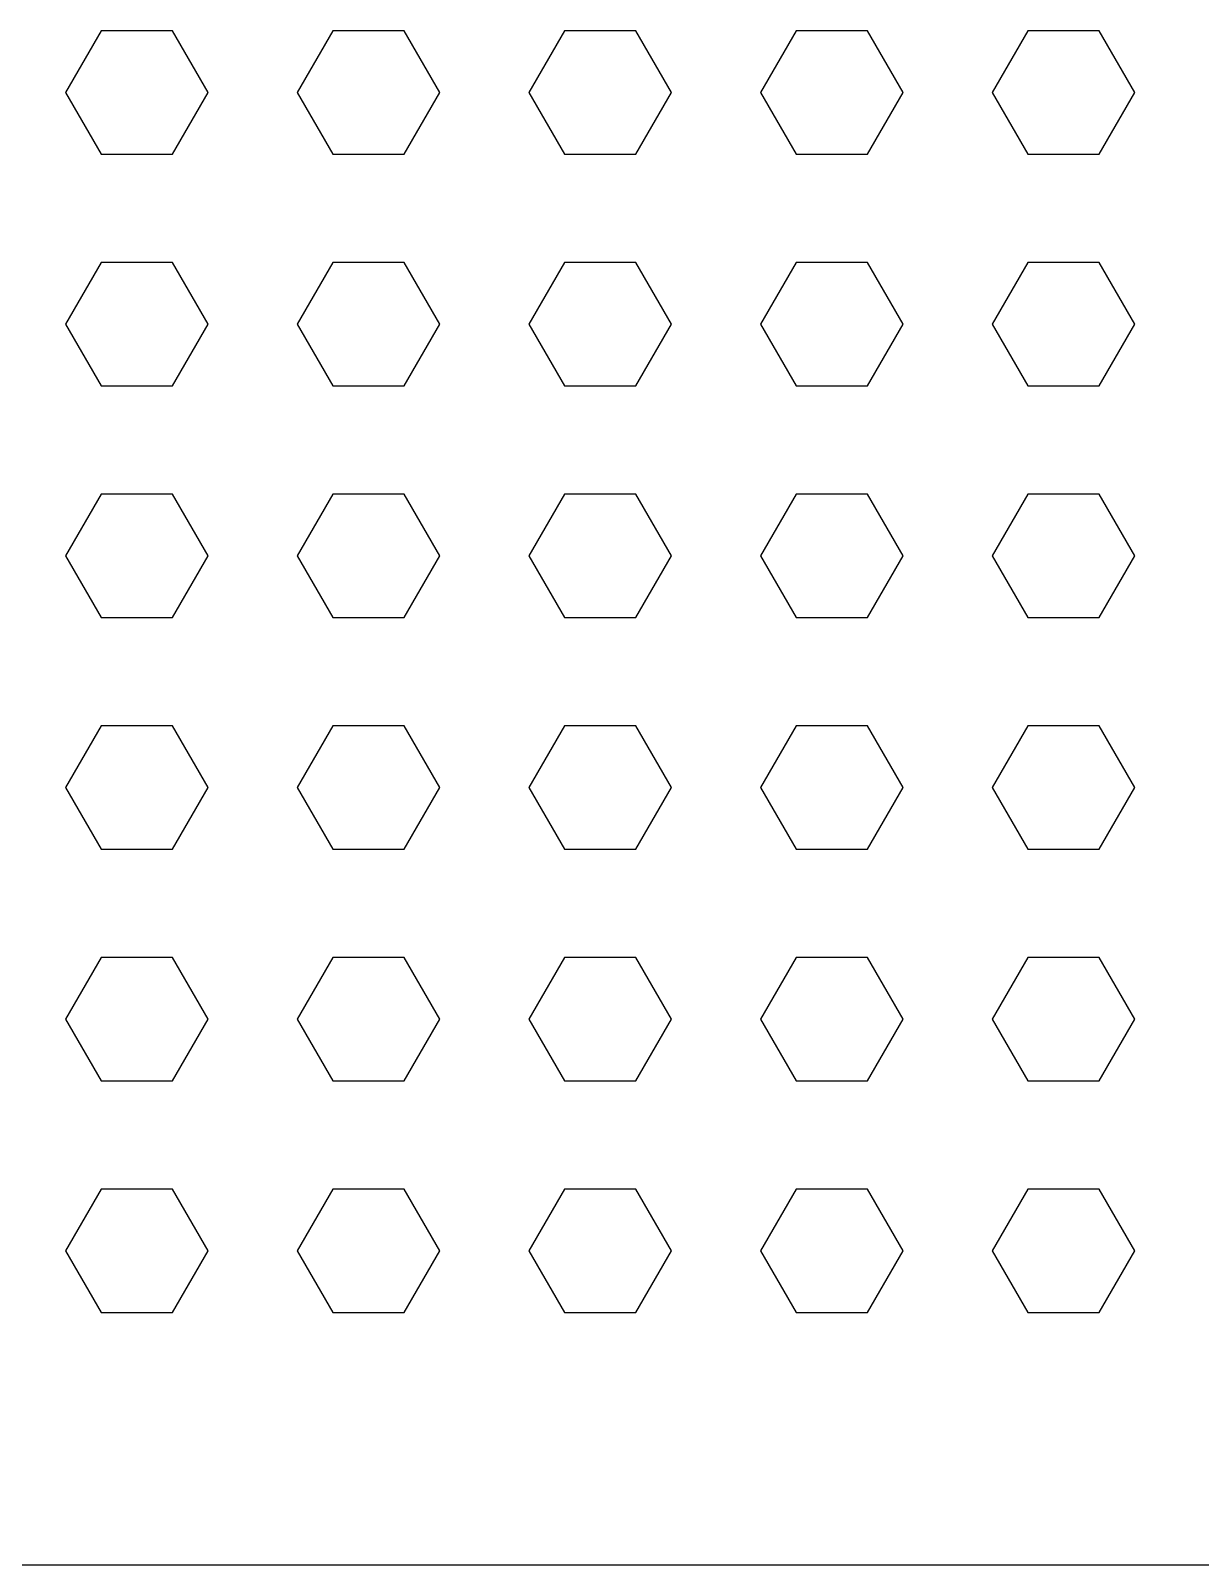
# Model space of a CAD drawing. Header units: millimetres. Extents: x -200 to 200, y -100 to 100.
# Drawn here: x 47.8 to 123.5, y -100 to -0.6 of the extents above; entities that cross this region are included whole.
import ezdxf

# ---------------------------------------------------------------- set-up
doc = ezdxf.new("R2010")
doc.units = ezdxf.units.MM
doc.layers.add('Body', color=7, linetype='CONTINUOUS')

msp = doc.modelspace()

# ---------------------------------------------------------------- linework, layer by layer
at = {"layer": 'Body'}
for p, q in [((52.3512, -0.635), (50.0414, -4.635)), ((52.3512, -0.635, 3), (50.0414, -4.635, 3)), ((52.3512, -0.635, 3), (50.0414, -4.635, 3)), ((52.3512, -0.635), (50.0414, -4.635)), ((56.9702, -0.635), (52.3512, -0.635)), ((56.9702, -0.635, 3), (52.3512, -0.635, 3)), ((56.9702, -0.635, 3), (52.3512, -0.635, 3)), ((52.3512, -0.635, 3), (52.3512, -0.635)), ((56.9702, -0.635), (52.3512, -0.635)), ((52.3512, -0.635, 3), (52.3512, -0.635)), ((59.28, -4.635), (56.9702, -0.635)), ((59.28, -4.635, 3), (56.9702, -0.635, 3)), ((56.9702, -0.635, 3), (56.9702, -0.635)), ((59.28, -4.635, 3), (56.9702, -0.635, 3)), ((56.9702, -0.635, 3), (56.9702, -0.635)), ((59.28, -4.635), (56.9702, -0.635)), ((67.3512, -0.635), (65.0414, -4.635)), ((67.3512, -0.635, 3), (65.0414, -4.635, 3)), ((67.3512, -0.635, 3), (65.0414, -4.635, 3)), ((67.3512, -0.635), (65.0414, -4.635)), ((71.9702, -0.635), (67.3512, -0.635)), ((71.9702, -0.635, 3), (67.3512, -0.635, 3)), ((71.9702, -0.635, 3), (67.3512, -0.635, 3)), ((67.3512, -0.635, 3), (67.3512, -0.635)), ((71.9702, -0.635), (67.3512, -0.635)), ((67.3512, -0.635, 3), (67.3512, -0.635)), ((74.28, -4.635), (71.9702, -0.635)), ((74.28, -4.635, 3), (71.9702, -0.635, 3)), ((71.9702, -0.635, 3), (71.9702, -0.635)), ((74.28, -4.635, 3), (71.9702, -0.635, 3)), ((71.9702, -0.635, 3), (71.9702, -0.635)), ((74.28, -4.635), (71.9702, -0.635)), ((82.3512, -0.635), (80.0414, -4.635)), ((82.3512, -0.635, 3), (80.0414, -4.635, 3)), ((82.3512, -0.635, 3), (80.0414, -4.635, 3)), ((82.3512, -0.635), (80.0414, -4.635)), ((86.9702, -0.635), (82.3512, -0.635)), ((86.9702, -0.635, 3), (82.3512, -0.635, 3)), ((86.9702, -0.635, 3), (82.3512, -0.635, 3)), ((82.3512, -0.635, 3), (82.3512, -0.635)), ((86.9702, -0.635), (82.3512, -0.635)), ((82.3512, -0.635, 3), (82.3512, -0.635)), ((89.28, -4.635), (86.9702, -0.635)), ((89.28, -4.635, 3), (86.9702, -0.635, 3)), ((86.9702, -0.635, 3), (86.9702, -0.635)), ((89.28, -4.635, 3), (86.9702, -0.635, 3)), ((86.9702, -0.635, 3), (86.9702, -0.635)), ((89.28, -4.635), (86.9702, -0.635)), ((97.3512, -0.635), (95.0414, -4.635)), ((97.3512, -0.635, 3), (95.0414, -4.635, 3)), ((97.3512, -0.635, 3), (95.0414, -4.635, 3)), ((97.3512, -0.635), (95.0414, -4.635)), ((101.97, -0.635), (97.3512, -0.635)), ((101.97, -0.635, 3), (97.3512, -0.635, 3)), ((101.97, -0.635, 3), (97.3512, -0.635, 3)), ((97.3512, -0.635, 3), (97.3512, -0.635)), ((101.97, -0.635), (97.3512, -0.635)), ((97.3512, -0.635, 3), (97.3512, -0.635)), ((104.28, -4.635), (101.97, -0.635)), ((104.28, -4.635, 3), (101.97, -0.635, 3)), ((101.97, -0.635, 3), (101.97, -0.635)), ((104.28, -4.635, 3), (101.97, -0.635, 3)), ((101.97, -0.635, 3), (101.97, -0.635)), ((104.28, -4.635), (101.97, -0.635)), ((112.351, -0.635), (110.041, -4.635)), ((112.351, -0.635, 3), (110.041, -4.635, 3)), ((112.351, -0.635, 3), (110.041, -4.635, 3)), ((112.351, -0.635), (110.041, -4.635)), ((116.97, -0.635), (112.351, -0.635)), ((116.97, -0.635, 3), (112.351, -0.635, 3)), ((116.97, -0.635, 3), (112.351, -0.635, 3)), ((112.351, -0.635, 3), (112.351, -0.635)), ((116.97, -0.635), (112.351, -0.635)), ((112.351, -0.635, 3), (112.351, -0.635)), ((119.28, -4.635), (116.97, -0.635)), ((119.28, -4.635, 3), (116.97, -0.635, 3)), ((116.97, -0.635, 3), (116.97, -0.635)), ((119.28, -4.635, 3), (116.97, -0.635, 3)), ((116.97, -0.635, 3), (116.97, -0.635)), ((119.28, -4.635), (116.97, -0.635)), ((50.0414, -4.635), (52.3512, -8.635)), ((50.0414, -4.635, 3), (52.3512, -8.635, 3)), ((50.0414, -4.635, 3), (50.0414, -4.635)), ((50.0414, -4.635, 3), (52.3512, -8.635, 3)), ((50.0414, -4.635), (52.3512, -8.635)), ((50.0414, -4.635, 3), (50.0414, -4.635)), ((56.9702, -8.635), (59.28, -4.635)), ((56.9702, -8.635, 3), (59.28, -4.635, 3)), ((56.9702, -8.635, 3), (59.28, -4.635, 3)), ((56.9702, -8.635), (59.28, -4.635)), ((59.28, -4.635, 3), (59.28, -4.635)), ((59.28, -4.635, 3), (59.28, -4.635)), ((65.0414, -4.635), (67.3512, -8.635)), ((65.0414, -4.635, 3), (67.3512, -8.635, 3)), ((65.0414, -4.635, 3), (65.0414, -4.635)), ((65.0414, -4.635, 3), (67.3512, -8.635, 3)), ((65.0414, -4.635), (67.3512, -8.635)), ((65.0414, -4.635, 3), (65.0414, -4.635)), ((71.9702, -8.635), (74.28, -4.635)), ((71.9702, -8.635, 3), (74.28, -4.635, 3)), ((71.9702, -8.635, 3), (74.28, -4.635, 3)), ((71.9702, -8.635), (74.28, -4.635)), ((74.28, -4.635, 3), (74.28, -4.635)), ((74.28, -4.635, 3), (74.28, -4.635)), ((80.0414, -4.635), (82.3512, -8.635)), ((80.0414, -4.635, 3), (82.3512, -8.635, 3)), ((80.0414, -4.635, 3), (80.0414, -4.635)), ((80.0414, -4.635, 3), (82.3512, -8.635, 3)), ((80.0414, -4.635), (82.3512, -8.635)), ((80.0414, -4.635, 3), (80.0414, -4.635)), ((86.9702, -8.635), (89.28, -4.635)), ((86.9702, -8.635, 3), (89.28, -4.635, 3)), ((86.9702, -8.635, 3), (89.28, -4.635, 3)), ((86.9702, -8.635), (89.28, -4.635)), ((89.28, -4.635, 3), (89.28, -4.635)), ((89.28, -4.635, 3), (89.28, -4.635)), ((95.0414, -4.635), (97.3512, -8.635)), ((95.0414, -4.635, 3), (97.3512, -8.635, 3)), ((95.0414, -4.635, 3), (95.0414, -4.635)), ((95.0414, -4.635, 3), (97.3512, -8.635, 3)), ((95.0414, -4.635), (97.3512, -8.635)), ((95.0414, -4.635, 3), (95.0414, -4.635)), ((101.97, -8.635), (104.28, -4.635)), ((101.97, -8.635, 3), (104.28, -4.635, 3)), ((101.97, -8.635, 3), (104.28, -4.635, 3)), ((101.97, -8.635), (104.28, -4.635)), ((104.28, -4.635, 3), (104.28, -4.635)), ((104.28, -4.635, 3), (104.28, -4.635)), ((110.041, -4.635), (112.351, -8.635)), ((110.041, -4.635, 3), (112.351, -8.635, 3)), ((110.041, -4.635, 3), (110.041, -4.635)), ((110.041, -4.635, 3), (112.351, -8.635, 3)), ((110.041, -4.635), (112.351, -8.635)), ((110.041, -4.635, 3), (110.041, -4.635)), ((116.97, -8.635), (119.28, -4.635)), ((116.97, -8.635, 3), (119.28, -4.635, 3)), ((116.97, -8.635, 3), (119.28, -4.635, 3)), ((116.97, -8.635), (119.28, -4.635)), ((119.28, -4.635, 3), (119.28, -4.635)), ((119.28, -4.635, 3), (119.28, -4.635)), ((52.3512, -8.635), (56.9702, -8.635)), ((52.3512, -8.635, 3), (56.9702, -8.635, 3)), ((52.3512, -8.635, 3), (52.3512, -8.635)), ((52.3512, -8.635, 3), (56.9702, -8.635, 3)), ((52.3512, -8.635), (56.9702, -8.635)), ((52.3512, -8.635, 3), (52.3512, -8.635)), ((56.9702, -8.635, 3), (56.9702, -8.635)), ((56.9702, -8.635, 3), (56.9702, -8.635)), ((67.3512, -8.635), (71.9702, -8.635)), ((67.3512, -8.635, 3), (71.9702, -8.635, 3)), ((67.3512, -8.635, 3), (67.3512, -8.635)), ((67.3512, -8.635, 3), (71.9702, -8.635, 3)), ((67.3512, -8.635), (71.9702, -8.635)), ((67.3512, -8.635, 3), (67.3512, -8.635)), ((71.9702, -8.635, 3), (71.9702, -8.635)), ((71.9702, -8.635, 3), (71.9702, -8.635)), ((82.3512, -8.635), (86.9702, -8.635)), ((82.3512, -8.635, 3), (86.9702, -8.635, 3)), ((82.3512, -8.635, 3), (82.3512, -8.635)), ((82.3512, -8.635, 3), (86.9702, -8.635, 3)), ((82.3512, -8.635), (86.9702, -8.635)), ((82.3512, -8.635, 3), (82.3512, -8.635)), ((86.9702, -8.635, 3), (86.9702, -8.635)), ((86.9702, -8.635, 3), (86.9702, -8.635)), ((97.3512, -8.635), (101.97, -8.635)), ((97.3512, -8.635, 3), (101.97, -8.635, 3)), ((97.3512, -8.635, 3), (97.3512, -8.635)), ((97.3512, -8.635, 3), (101.97, -8.635, 3)), ((97.3512, -8.635), (101.97, -8.635)), ((97.3512, -8.635, 3), (97.3512, -8.635)), ((101.97, -8.635, 3), (101.97, -8.635)), ((101.97, -8.635, 3), (101.97, -8.635)), ((112.351, -8.635), (116.97, -8.635)), ((112.351, -8.635, 3), (116.97, -8.635, 3)), ((112.351, -8.635, 3), (112.351, -8.635)), ((112.351, -8.635, 3), (116.97, -8.635, 3)), ((112.351, -8.635), (116.97, -8.635)), ((112.351, -8.635, 3), (112.351, -8.635)), ((116.97, -8.635, 3), (116.97, -8.635)), ((116.97, -8.635, 3), (116.97, -8.635)), ((52.3512, -15.635), (50.0414, -19.635)), ((52.3512, -15.635, 3), (50.0414, -19.635, 3)), ((52.3512, -15.635, 3), (50.0414, -19.635, 3)), ((52.3512, -15.635), (50.0414, -19.635)), ((56.9702, -15.635), (52.3512, -15.635)), ((56.9702, -15.635, 3), (52.3512, -15.635, 3)), ((56.9702, -15.635, 3), (52.3512, -15.635, 3)), ((52.3512, -15.635, 3), (52.3512, -15.635)), ((56.9702, -15.635), (52.3512, -15.635)), ((52.3512, -15.635, 3), (52.3512, -15.635)), ((59.28, -19.635), (56.9702, -15.635)), ((59.28, -19.635, 3), (56.9702, -15.635, 3)), ((56.9702, -15.635, 3), (56.9702, -15.635)), ((59.28, -19.635, 3), (56.9702, -15.635, 3)), ((56.9702, -15.635, 3), (56.9702, -15.635)), ((59.28, -19.635), (56.9702, -15.635)), ((67.3512, -15.635), (65.0414, -19.635)), ((67.3512, -15.635, 3), (65.0414, -19.635, 3)), ((67.3512, -15.635, 3), (65.0414, -19.635, 3)), ((67.3512, -15.635), (65.0414, -19.635)), ((71.9702, -15.635), (67.3512, -15.635)), ((71.9702, -15.635, 3), (67.3512, -15.635, 3)), ((71.9702, -15.635, 3), (67.3512, -15.635, 3)), ((67.3512, -15.635, 3), (67.3512, -15.635)), ((71.9702, -15.635), (67.3512, -15.635)), ((67.3512, -15.635, 3), (67.3512, -15.635)), ((74.28, -19.635), (71.9702, -15.635)), ((74.28, -19.635, 3), (71.9702, -15.635, 3)), ((71.9702, -15.635, 3), (71.9702, -15.635)), ((74.28, -19.635, 3), (71.9702, -15.635, 3)), ((71.9702, -15.635, 3), (71.9702, -15.635)), ((74.28, -19.635), (71.9702, -15.635)), ((82.3512, -15.635), (80.0414, -19.635)), ((82.3512, -15.635, 3), (80.0414, -19.635, 3)), ((82.3512, -15.635, 3), (80.0414, -19.635, 3)), ((82.3512, -15.635), (80.0414, -19.635)), ((86.9702, -15.635), (82.3512, -15.635)), ((86.9702, -15.635, 3), (82.3512, -15.635, 3)), ((86.9702, -15.635, 3), (82.3512, -15.635, 3)), ((82.3512, -15.635, 3), (82.3512, -15.635)), ((86.9702, -15.635), (82.3512, -15.635)), ((82.3512, -15.635, 3), (82.3512, -15.635)), ((89.28, -19.635), (86.9702, -15.635)), ((89.28, -19.635, 3), (86.9702, -15.635, 3)), ((86.9702, -15.635, 3), (86.9702, -15.635)), ((89.28, -19.635, 3), (86.9702, -15.635, 3)), ((86.9702, -15.635, 3), (86.9702, -15.635)), ((89.28, -19.635), (86.9702, -15.635)), ((97.3512, -15.635), (95.0414, -19.635)), ((97.3512, -15.635, 3), (95.0414, -19.635, 3)), ((97.3512, -15.635, 3), (95.0414, -19.635, 3)), ((97.3512, -15.635), (95.0414, -19.635)), ((101.97, -15.635), (97.3512, -15.635)), ((101.97, -15.635, 3), (97.3512, -15.635, 3)), ((101.97, -15.635, 3), (97.3512, -15.635, 3)), ((97.3512, -15.635, 3), (97.3512, -15.635)), ((101.97, -15.635), (97.3512, -15.635)), ((97.3512, -15.635, 3), (97.3512, -15.635)), ((104.28, -19.635), (101.97, -15.635)), ((104.28, -19.635, 3), (101.97, -15.635, 3)), ((101.97, -15.635, 3), (101.97, -15.635)), ((104.28, -19.635, 3), (101.97, -15.635, 3)), ((101.97, -15.635, 3), (101.97, -15.635)), ((104.28, -19.635), (101.97, -15.635)), ((112.351, -15.635), (110.041, -19.635)), ((112.351, -15.635, 3), (110.041, -19.635, 3)), ((112.351, -15.635, 3), (110.041, -19.635, 3)), ((112.351, -15.635), (110.041, -19.635)), ((116.97, -15.635), (112.351, -15.635)), ((116.97, -15.635, 3), (112.351, -15.635, 3)), ((116.97, -15.635, 3), (112.351, -15.635, 3)), ((112.351, -15.635, 3), (112.351, -15.635)), ((116.97, -15.635), (112.351, -15.635)), ((112.351, -15.635, 3), (112.351, -15.635)), ((119.28, -19.635), (116.97, -15.635)), ((119.28, -19.635, 3), (116.97, -15.635, 3)), ((116.97, -15.635, 3), (116.97, -15.635)), ((119.28, -19.635, 3), (116.97, -15.635, 3)), ((116.97, -15.635, 3), (116.97, -15.635)), ((119.28, -19.635), (116.97, -15.635)), ((50.0414, -19.635), (52.3512, -23.635)), ((50.0414, -19.635, 3), (52.3512, -23.635, 3)), ((50.0414, -19.635, 3), (50.0414, -19.635)), ((50.0414, -19.635, 3), (52.3512, -23.635, 3)), ((50.0414, -19.635), (52.3512, -23.635)), ((50.0414, -19.635, 3), (50.0414, -19.635)), ((56.9702, -23.635), (59.28, -19.635)), ((56.9702, -23.635, 3), (59.28, -19.635, 3)), ((56.9702, -23.635, 3), (59.28, -19.635, 3)), ((56.9702, -23.635), (59.28, -19.635)), ((59.28, -19.635, 3), (59.28, -19.635)), ((59.28, -19.635, 3), (59.28, -19.635)), ((65.0414, -19.635), (67.3512, -23.635)), ((65.0414, -19.635, 3), (67.3512, -23.635, 3)), ((65.0414, -19.635, 3), (65.0414, -19.635)), ((65.0414, -19.635, 3), (67.3512, -23.635, 3)), ((65.0414, -19.635), (67.3512, -23.635)), ((65.0414, -19.635, 3), (65.0414, -19.635)), ((71.9702, -23.635), (74.28, -19.635)), ((71.9702, -23.635, 3), (74.28, -19.635, 3)), ((71.9702, -23.635, 3), (74.28, -19.635, 3)), ((71.9702, -23.635), (74.28, -19.635)), ((74.28, -19.635, 3), (74.28, -19.635)), ((74.28, -19.635, 3), (74.28, -19.635)), ((80.0414, -19.635), (82.3512, -23.635)), ((80.0414, -19.635, 3), (82.3512, -23.635, 3)), ((80.0414, -19.635, 3), (80.0414, -19.635)), ((80.0414, -19.635, 3), (82.3512, -23.635, 3)), ((80.0414, -19.635), (82.3512, -23.635)), ((80.0414, -19.635, 3), (80.0414, -19.635)), ((86.9702, -23.635), (89.28, -19.635)), ((86.9702, -23.635, 3), (89.28, -19.635, 3)), ((86.9702, -23.635, 3), (89.28, -19.635, 3)), ((86.9702, -23.635), (89.28, -19.635)), ((89.28, -19.635, 3), (89.28, -19.635)), ((89.28, -19.635, 3), (89.28, -19.635)), ((95.0414, -19.635), (97.3512, -23.635)), ((95.0414, -19.635, 3), (97.3512, -23.635, 3)), ((95.0414, -19.635, 3), (95.0414, -19.635)), ((95.0414, -19.635, 3), (97.3512, -23.635, 3)), ((95.0414, -19.635), (97.3512, -23.635)), ((95.0414, -19.635, 3), (95.0414, -19.635)), ((101.97, -23.635), (104.28, -19.635)), ((101.97, -23.635, 3), (104.28, -19.635, 3)), ((101.97, -23.635, 3), (104.28, -19.635, 3)), ((101.97, -23.635), (104.28, -19.635)), ((104.28, -19.635, 3), (104.28, -19.635)), ((104.28, -19.635, 3), (104.28, -19.635)), ((110.041, -19.635), (112.351, -23.635)), ((110.041, -19.635, 3), (112.351, -23.635, 3)), ((110.041, -19.635, 3), (110.041, -19.635)), ((110.041, -19.635, 3), (112.351, -23.635, 3)), ((110.041, -19.635), (112.351, -23.635)), ((110.041, -19.635, 3), (110.041, -19.635)), ((116.97, -23.635), (119.28, -19.635)), ((116.97, -23.635, 3), (119.28, -19.635, 3)), ((116.97, -23.635, 3), (119.28, -19.635, 3)), ((116.97, -23.635), (119.28, -19.635)), ((119.28, -19.635, 3), (119.28, -19.635)), ((119.28, -19.635, 3), (119.28, -19.635)), ((52.3512, -23.635), (56.9702, -23.635)), ((52.3512, -23.635, 3), (56.9702, -23.635, 3)), ((52.3512, -23.635, 3), (52.3512, -23.635)), ((52.3512, -23.635, 3), (56.9702, -23.635, 3)), ((52.3512, -23.635), (56.9702, -23.635)), ((52.3512, -23.635, 3), (52.3512, -23.635)), ((56.9702, -23.635, 3), (56.9702, -23.635)), ((56.9702, -23.635, 3), (56.9702, -23.635)), ((67.3512, -23.635), (71.9702, -23.635)), ((67.3512, -23.635, 3), (71.9702, -23.635, 3)), ((67.3512, -23.635, 3), (67.3512, -23.635)), ((67.3512, -23.635, 3), (71.9702, -23.635, 3)), ((67.3512, -23.635), (71.9702, -23.635)), ((67.3512, -23.635, 3), (67.3512, -23.635)), ((71.9702, -23.635, 3), (71.9702, -23.635)), ((71.9702, -23.635, 3), (71.9702, -23.635)), ((82.3512, -23.635), (86.9702, -23.635)), ((82.3512, -23.635, 3), (86.9702, -23.635, 3)), ((82.3512, -23.635, 3), (82.3512, -23.635)), ((82.3512, -23.635, 3), (86.9702, -23.635, 3)), ((82.3512, -23.635), (86.9702, -23.635)), ((82.3512, -23.635, 3), (82.3512, -23.635)), ((86.9702, -23.635, 3), (86.9702, -23.635)), ((86.9702, -23.635, 3), (86.9702, -23.635)), ((97.3512, -23.635), (101.97, -23.635)), ((97.3512, -23.635, 3), (101.97, -23.635, 3)), ((97.3512, -23.635, 3), (97.3512, -23.635)), ((97.3512, -23.635, 3), (101.97, -23.635, 3)), ((97.3512, -23.635), (101.97, -23.635)), ((97.3512, -23.635, 3), (97.3512, -23.635)), ((101.97, -23.635, 3), (101.97, -23.635)), ((101.97, -23.635, 3), (101.97, -23.635)), ((112.351, -23.635), (116.97, -23.635)), ((112.351, -23.635, 3), (116.97, -23.635, 3)), ((112.351, -23.635, 3), (112.351, -23.635)), ((112.351, -23.635, 3), (116.97, -23.635, 3)), ((112.351, -23.635), (116.97, -23.635)), ((112.351, -23.635, 3), (112.351, -23.635)), ((116.97, -23.635, 3), (116.97, -23.635)), ((116.97, -23.635, 3), (116.97, -23.635)), ((52.3512, -30.635), (50.0414, -34.635)), ((52.3512, -30.635, 3), (50.0414, -34.635, 3)), ((52.3512, -30.635, 3), (50.0414, -34.635, 3)), ((52.3512, -30.635), (50.0414, -34.635)), ((56.9702, -30.635), (52.3512, -30.635)), ((56.9702, -30.635, 3), (52.3512, -30.635, 3)), ((56.9702, -30.635, 3), (52.3512, -30.635, 3)), ((52.3512, -30.635, 3), (52.3512, -30.635)), ((56.9702, -30.635), (52.3512, -30.635)), ((52.3512, -30.635, 3), (52.3512, -30.635)), ((59.28, -34.635), (56.9702, -30.635)), ((59.28, -34.635, 3), (56.9702, -30.635, 3)), ((56.9702, -30.635, 3), (56.9702, -30.635)), ((59.28, -34.635, 3), (56.9702, -30.635, 3)), ((56.9702, -30.635, 3), (56.9702, -30.635)), ((59.28, -34.635), (56.9702, -30.635)), ((67.3512, -30.635), (65.0414, -34.635)), ((67.3512, -30.635, 3), (65.0414, -34.635, 3)), ((67.3512, -30.635, 3), (65.0414, -34.635, 3)), ((67.3512, -30.635), (65.0414, -34.635)), ((71.9702, -30.635), (67.3512, -30.635)), ((71.9702, -30.635, 3), (67.3512, -30.635, 3)), ((71.9702, -30.635, 3), (67.3512, -30.635, 3)), ((67.3512, -30.635, 3), (67.3512, -30.635)), ((71.9702, -30.635), (67.3512, -30.635)), ((67.3512, -30.635, 3), (67.3512, -30.635)), ((74.28, -34.635), (71.9702, -30.635)), ((74.28, -34.635, 3), (71.9702, -30.635, 3)), ((71.9702, -30.635, 3), (71.9702, -30.635)), ((74.28, -34.635, 3), (71.9702, -30.635, 3)), ((71.9702, -30.635, 3), (71.9702, -30.635)), ((74.28, -34.635), (71.9702, -30.635)), ((82.3512, -30.635), (80.0414, -34.635)), ((82.3512, -30.635, 3), (80.0414, -34.635, 3)), ((82.3512, -30.635, 3), (80.0414, -34.635, 3)), ((82.3512, -30.635), (80.0414, -34.635)), ((86.9702, -30.635), (82.3512, -30.635)), ((86.9702, -30.635, 3), (82.3512, -30.635, 3)), ((86.9702, -30.635, 3), (82.3512, -30.635, 3)), ((82.3512, -30.635, 3), (82.3512, -30.635)), ((86.9702, -30.635), (82.3512, -30.635)), ((82.3512, -30.635, 3), (82.3512, -30.635)), ((89.28, -34.635), (86.9702, -30.635)), ((89.28, -34.635, 3), (86.9702, -30.635, 3)), ((86.9702, -30.635, 3), (86.9702, -30.635)), ((89.28, -34.635, 3), (86.9702, -30.635, 3)), ((86.9702, -30.635, 3), (86.9702, -30.635)), ((89.28, -34.635), (86.9702, -30.635)), ((97.3512, -30.635), (95.0414, -34.635)), ((97.3512, -30.635, 3), (95.0414, -34.635, 3)), ((97.3512, -30.635, 3), (95.0414, -34.635, 3)), ((97.3512, -30.635), (95.0414, -34.635)), ((101.97, -30.635), (97.3512, -30.635)), ((101.97, -30.635, 3), (97.3512, -30.635, 3)), ((101.97, -30.635, 3), (97.3512, -30.635, 3)), ((97.3512, -30.635, 3), (97.3512, -30.635)), ((101.97, -30.635), (97.3512, -30.635)), ((97.3512, -30.635, 3), (97.3512, -30.635)), ((104.28, -34.635), (101.97, -30.635)), ((104.28, -34.635, 3), (101.97, -30.635, 3)), ((101.97, -30.635, 3), (101.97, -30.635)), ((104.28, -34.635, 3), (101.97, -30.635, 3)), ((101.97, -30.635, 3), (101.97, -30.635)), ((104.28, -34.635), (101.97, -30.635)), ((112.351, -30.635), (110.041, -34.635)), ((112.351, -30.635, 3), (110.041, -34.635, 3)), ((112.351, -30.635, 3), (110.041, -34.635, 3)), ((112.351, -30.635), (110.041, -34.635)), ((116.97, -30.635), (112.351, -30.635)), ((116.97, -30.635, 3), (112.351, -30.635, 3)), ((116.97, -30.635, 3), (112.351, -30.635, 3)), ((112.351, -30.635, 3), (112.351, -30.635)), ((116.97, -30.635), (112.351, -30.635)), ((112.351, -30.635, 3), (112.351, -30.635)), ((119.28, -34.635), (116.97, -30.635)), ((119.28, -34.635, 3), (116.97, -30.635, 3)), ((116.97, -30.635, 3), (116.97, -30.635)), ((119.28, -34.635, 3), (116.97, -30.635, 3)), ((116.97, -30.635, 3), (116.97, -30.635)), ((119.28, -34.635), (116.97, -30.635)), ((50.0414, -34.635), (52.3512, -38.635)), ((50.0414, -34.635, 3), (52.3512, -38.635, 3)), ((50.0414, -34.635, 3), (50.0414, -34.635)), ((50.0414, -34.635, 3), (52.3512, -38.635, 3)), ((50.0414, -34.635), (52.3512, -38.635)), ((50.0414, -34.635, 3), (50.0414, -34.635)), ((56.9702, -38.635), (59.28, -34.635)), ((56.9702, -38.635, 3), (59.28, -34.635, 3)), ((56.9702, -38.635, 3), (59.28, -34.635, 3)), ((56.9702, -38.635), (59.28, -34.635)), ((59.28, -34.635, 3), (59.28, -34.635)), ((59.28, -34.635, 3), (59.28, -34.635)), ((65.0414, -34.635), (67.3512, -38.635)), ((65.0414, -34.635, 3), (67.3512, -38.635, 3)), ((65.0414, -34.635, 3), (65.0414, -34.635)), ((65.0414, -34.635, 3), (67.3512, -38.635, 3)), ((65.0414, -34.635), (67.3512, -38.635)), ((65.0414, -34.635, 3), (65.0414, -34.635)), ((71.9702, -38.635), (74.28, -34.635)), ((71.9702, -38.635, 3), (74.28, -34.635, 3)), ((71.9702, -38.635, 3), (74.28, -34.635, 3)), ((71.9702, -38.635), (74.28, -34.635)), ((74.28, -34.635, 3), (74.28, -34.635)), ((74.28, -34.635, 3), (74.28, -34.635)), ((80.0414, -34.635), (82.3512, -38.635)), ((80.0414, -34.635, 3), (82.3512, -38.635, 3)), ((80.0414, -34.635, 3), (80.0414, -34.635)), ((80.0414, -34.635, 3), (82.3512, -38.635, 3)), ((80.0414, -34.635), (82.3512, -38.635)), ((80.0414, -34.635, 3), (80.0414, -34.635)), ((86.9702, -38.635), (89.28, -34.635)), ((86.9702, -38.635, 3), (89.28, -34.635, 3)), ((86.9702, -38.635, 3), (89.28, -34.635, 3)), ((86.9702, -38.635), (89.28, -34.635)), ((89.28, -34.635, 3), (89.28, -34.635)), ((89.28, -34.635, 3), (89.28, -34.635)), ((95.0414, -34.635), (97.3512, -38.635)), ((95.0414, -34.635, 3), (97.3512, -38.635, 3)), ((95.0414, -34.635, 3), (95.0414, -34.635)), ((95.0414, -34.635, 3), (97.3512, -38.635, 3)), ((95.0414, -34.635), (97.3512, -38.635)), ((95.0414, -34.635, 3), (95.0414, -34.635)), ((101.97, -38.635), (104.28, -34.635)), ((101.97, -38.635, 3), (104.28, -34.635, 3)), ((101.97, -38.635, 3), (104.28, -34.635, 3)), ((101.97, -38.635), (104.28, -34.635)), ((104.28, -34.635, 3), (104.28, -34.635)), ((104.28, -34.635, 3), (104.28, -34.635)), ((110.041, -34.635), (112.351, -38.635)), ((110.041, -34.635, 3), (112.351, -38.635, 3)), ((110.041, -34.635, 3), (110.041, -34.635)), ((110.041, -34.635, 3), (112.351, -38.635, 3)), ((110.041, -34.635), (112.351, -38.635)), ((110.041, -34.635, 3), (110.041, -34.635)), ((116.97, -38.635), (119.28, -34.635)), ((116.97, -38.635, 3), (119.28, -34.635, 3)), ((116.97, -38.635, 3), (119.28, -34.635, 3)), ((116.97, -38.635), (119.28, -34.635)), ((119.28, -34.635, 3), (119.28, -34.635)), ((119.28, -34.635, 3), (119.28, -34.635)), ((52.3512, -38.635), (56.9702, -38.635)), ((52.3512, -38.635, 3), (56.9702, -38.635, 3)), ((52.3512, -38.635, 3), (52.3512, -38.635)), ((52.3512, -38.635, 3), (56.9702, -38.635, 3)), ((52.3512, -38.635), (56.9702, -38.635)), ((52.3512, -38.635, 3), (52.3512, -38.635)), ((56.9702, -38.635, 3), (56.9702, -38.635)), ((56.9702, -38.635, 3), (56.9702, -38.635)), ((67.3512, -38.635), (71.9702, -38.635)), ((67.3512, -38.635, 3), (71.9702, -38.635, 3)), ((67.3512, -38.635, 3), (67.3512, -38.635)), ((67.3512, -38.635, 3), (71.9702, -38.635, 3)), ((67.3512, -38.635), (71.9702, -38.635)), ((67.3512, -38.635, 3), (67.3512, -38.635)), ((71.9702, -38.635, 3), (71.9702, -38.635)), ((71.9702, -38.635, 3), (71.9702, -38.635)), ((82.3512, -38.635), (86.9702, -38.635)), ((82.3512, -38.635, 3), (86.9702, -38.635, 3)), ((82.3512, -38.635, 3), (82.3512, -38.635)), ((82.3512, -38.635, 3), (86.9702, -38.635, 3)), ((82.3512, -38.635), (86.9702, -38.635)), ((82.3512, -38.635, 3), (82.3512, -38.635)), ((86.9702, -38.635, 3), (86.9702, -38.635)), ((86.9702, -38.635, 3), (86.9702, -38.635)), ((97.3512, -38.635), (101.97, -38.635)), ((97.3512, -38.635, 3), (101.97, -38.635, 3)), ((97.3512, -38.635, 3), (97.3512, -38.635)), ((97.3512, -38.635, 3), (101.97, -38.635, 3)), ((97.3512, -38.635), (101.97, -38.635)), ((97.3512, -38.635, 3), (97.3512, -38.635)), ((101.97, -38.635, 3), (101.97, -38.635)), ((101.97, -38.635, 3), (101.97, -38.635)), ((112.351, -38.635), (116.97, -38.635)), ((112.351, -38.635, 3), (116.97, -38.635, 3)), ((112.351, -38.635, 3), (112.351, -38.635)), ((112.351, -38.635, 3), (116.97, -38.635, 3)), ((112.351, -38.635), (116.97, -38.635)), ((112.351, -38.635, 3), (112.351, -38.635)), ((116.97, -38.635, 3), (116.97, -38.635)), ((116.97, -38.635, 3), (116.97, -38.635)), ((52.3512, -45.635), (50.0414, -49.635)), ((52.3512, -45.635, 3), (50.0414, -49.635, 3)), ((52.3512, -45.635, 3), (50.0414, -49.635, 3)), ((52.3512, -45.635), (50.0414, -49.635)), ((56.9702, -45.635), (52.3512, -45.635)), ((56.9702, -45.635, 3), (52.3512, -45.635, 3)), ((56.9702, -45.635, 3), (52.3512, -45.635, 3)), ((52.3512, -45.635, 3), (52.3512, -45.635)), ((56.9702, -45.635), (52.3512, -45.635)), ((52.3512, -45.635, 3), (52.3512, -45.635)), ((59.28, -49.635), (56.9702, -45.635)), ((59.28, -49.635, 3), (56.9702, -45.635, 3)), ((56.9702, -45.635, 3), (56.9702, -45.635)), ((59.28, -49.635, 3), (56.9702, -45.635, 3)), ((56.9702, -45.635, 3), (56.9702, -45.635)), ((59.28, -49.635), (56.9702, -45.635)), ((67.3512, -45.635), (65.0414, -49.635)), ((67.3512, -45.635, 3), (65.0414, -49.635, 3)), ((67.3512, -45.635, 3), (65.0414, -49.635, 3)), ((67.3512, -45.635), (65.0414, -49.635)), ((71.9702, -45.635), (67.3512, -45.635)), ((71.9702, -45.635, 3), (67.3512, -45.635, 3)), ((71.9702, -45.635, 3), (67.3512, -45.635, 3)), ((67.3512, -45.635, 3), (67.3512, -45.635)), ((71.9702, -45.635), (67.3512, -45.635)), ((67.3512, -45.635, 3), (67.3512, -45.635)), ((74.28, -49.635), (71.9702, -45.635)), ((74.28, -49.635, 3), (71.9702, -45.635, 3)), ((71.9702, -45.635, 3), (71.9702, -45.635)), ((74.28, -49.635, 3), (71.9702, -45.635, 3)), ((71.9702, -45.635, 3), (71.9702, -45.635)), ((74.28, -49.635), (71.9702, -45.635)), ((82.3512, -45.635), (80.0414, -49.635)), ((82.3512, -45.635, 3), (80.0414, -49.635, 3)), ((82.3512, -45.635, 3), (80.0414, -49.635, 3)), ((82.3512, -45.635), (80.0414, -49.635)), ((86.9702, -45.635), (82.3512, -45.635)), ((86.9702, -45.635, 3), (82.3512, -45.635, 3)), ((86.9702, -45.635, 3), (82.3512, -45.635, 3)), ((82.3512, -45.635, 3), (82.3512, -45.635)), ((86.9702, -45.635), (82.3512, -45.635)), ((82.3512, -45.635, 3), (82.3512, -45.635)), ((89.28, -49.635), (86.9702, -45.635)), ((89.28, -49.635, 3), (86.9702, -45.635, 3)), ((86.9702, -45.635, 3), (86.9702, -45.635)), ((89.28, -49.635, 3), (86.9702, -45.635, 3)), ((86.9702, -45.635, 3), (86.9702, -45.635)), ((89.28, -49.635), (86.9702, -45.635)), ((97.3512, -45.635), (95.0414, -49.635)), ((97.3512, -45.635, 3), (95.0414, -49.635, 3)), ((97.3512, -45.635, 3), (95.0414, -49.635, 3)), ((97.3512, -45.635), (95.0414, -49.635)), ((101.97, -45.635), (97.3512, -45.635)), ((101.97, -45.635, 3), (97.3512, -45.635, 3)), ((101.97, -45.635, 3), (97.3512, -45.635, 3)), ((97.3512, -45.635, 3), (97.3512, -45.635)), ((101.97, -45.635), (97.3512, -45.635)), ((97.3512, -45.635, 3), (97.3512, -45.635)), ((104.28, -49.635), (101.97, -45.635)), ((104.28, -49.635, 3), (101.97, -45.635, 3)), ((101.97, -45.635, 3), (101.97, -45.635)), ((104.28, -49.635, 3), (101.97, -45.635, 3)), ((101.97, -45.635, 3), (101.97, -45.635)), ((104.28, -49.635), (101.97, -45.635)), ((112.351, -45.635), (110.041, -49.635)), ((112.351, -45.635, 3), (110.041, -49.635, 3)), ((112.351, -45.635, 3), (110.041, -49.635, 3)), ((112.351, -45.635), (110.041, -49.635)), ((116.97, -45.635), (112.351, -45.635)), ((116.97, -45.635, 3), (112.351, -45.635, 3)), ((116.97, -45.635, 3), (112.351, -45.635, 3)), ((112.351, -45.635, 3), (112.351, -45.635)), ((116.97, -45.635), (112.351, -45.635)), ((112.351, -45.635, 3), (112.351, -45.635)), ((119.28, -49.635), (116.97, -45.635)), ((119.28, -49.635, 3), (116.97, -45.635, 3)), ((116.97, -45.635, 3), (116.97, -45.635)), ((119.28, -49.635, 3), (116.97, -45.635, 3)), ((116.97, -45.635, 3), (116.97, -45.635)), ((119.28, -49.635), (116.97, -45.635)), ((50.0414, -49.635), (52.3512, -53.635)), ((50.0414, -49.635, 3), (52.3512, -53.635, 3)), ((50.0414, -49.635, 3), (50.0414, -49.635)), ((50.0414, -49.635, 3), (52.3512, -53.635, 3)), ((50.0414, -49.635), (52.3512, -53.635)), ((50.0414, -49.635, 3), (50.0414, -49.635)), ((56.9702, -53.635), (59.28, -49.635)), ((56.9702, -53.635, 3), (59.28, -49.635, 3)), ((56.9702, -53.635, 3), (59.28, -49.635, 3)), ((56.9702, -53.635), (59.28, -49.635)), ((59.28, -49.635, 3), (59.28, -49.635)), ((59.28, -49.635, 3), (59.28, -49.635)), ((65.0414, -49.635), (67.3512, -53.635)), ((65.0414, -49.635, 3), (67.3512, -53.635, 3)), ((65.0414, -49.635, 3), (65.0414, -49.635)), ((65.0414, -49.635, 3), (67.3512, -53.635, 3)), ((65.0414, -49.635), (67.3512, -53.635)), ((65.0414, -49.635, 3), (65.0414, -49.635)), ((71.9702, -53.635), (74.28, -49.635)), ((71.9702, -53.635, 3), (74.28, -49.635, 3)), ((71.9702, -53.635, 3), (74.28, -49.635, 3)), ((71.9702, -53.635), (74.28, -49.635)), ((74.28, -49.635, 3), (74.28, -49.635)), ((74.28, -49.635, 3), (74.28, -49.635)), ((80.0414, -49.635), (82.3512, -53.635)), ((80.0414, -49.635, 3), (82.3512, -53.635, 3)), ((80.0414, -49.635, 3), (80.0414, -49.635)), ((80.0414, -49.635, 3), (82.3512, -53.635, 3)), ((80.0414, -49.635), (82.3512, -53.635)), ((80.0414, -49.635, 3), (80.0414, -49.635)), ((86.9702, -53.635), (89.28, -49.635)), ((86.9702, -53.635, 3), (89.28, -49.635, 3)), ((86.9702, -53.635, 3), (89.28, -49.635, 3)), ((86.9702, -53.635), (89.28, -49.635)), ((89.28, -49.635, 3), (89.28, -49.635)), ((89.28, -49.635, 3), (89.28, -49.635)), ((95.0414, -49.635), (97.3512, -53.635)), ((95.0414, -49.635, 3), (97.3512, -53.635, 3)), ((95.0414, -49.635, 3), (95.0414, -49.635)), ((95.0414, -49.635, 3), (97.3512, -53.635, 3)), ((95.0414, -49.635), (97.3512, -53.635)), ((95.0414, -49.635, 3), (95.0414, -49.635)), ((101.97, -53.635), (104.28, -49.635)), ((101.97, -53.635, 3), (104.28, -49.635, 3)), ((101.97, -53.635, 3), (104.28, -49.635, 3)), ((101.97, -53.635), (104.28, -49.635)), ((104.28, -49.635, 3), (104.28, -49.635)), ((104.28, -49.635, 3), (104.28, -49.635)), ((110.041, -49.635), (112.351, -53.635)), ((110.041, -49.635, 3), (112.351, -53.635, 3)), ((110.041, -49.635, 3), (110.041, -49.635)), ((110.041, -49.635, 3), (112.351, -53.635, 3)), ((110.041, -49.635), (112.351, -53.635)), ((110.041, -49.635, 3), (110.041, -49.635)), ((116.97, -53.635), (119.28, -49.635)), ((116.97, -53.635, 3), (119.28, -49.635, 3)), ((116.97, -53.635, 3), (119.28, -49.635, 3)), ((116.97, -53.635), (119.28, -49.635)), ((119.28, -49.635, 3), (119.28, -49.635)), ((119.28, -49.635, 3), (119.28, -49.635)), ((52.3512, -53.635), (56.9702, -53.635)), ((52.3512, -53.635, 3), (56.9702, -53.635, 3)), ((52.3512, -53.635, 3), (52.3512, -53.635)), ((52.3512, -53.635, 3), (56.9702, -53.635, 3)), ((52.3512, -53.635), (56.9702, -53.635)), ((52.3512, -53.635, 3), (52.3512, -53.635)), ((56.9702, -53.635, 3), (56.9702, -53.635)), ((56.9702, -53.635, 3), (56.9702, -53.635)), ((67.3512, -53.635), (71.9702, -53.635)), ((67.3512, -53.635, 3), (71.9702, -53.635, 3)), ((67.3512, -53.635, 3), (67.3512, -53.635)), ((67.3512, -53.635, 3), (71.9702, -53.635, 3)), ((67.3512, -53.635), (71.9702, -53.635)), ((67.3512, -53.635, 3), (67.3512, -53.635)), ((71.9702, -53.635, 3), (71.9702, -53.635)), ((71.9702, -53.635, 3), (71.9702, -53.635)), ((82.3512, -53.635), (86.9702, -53.635)), ((82.3512, -53.635, 3), (86.9702, -53.635, 3)), ((82.3512, -53.635, 3), (82.3512, -53.635)), ((82.3512, -53.635, 3), (86.9702, -53.635, 3)), ((82.3512, -53.635), (86.9702, -53.635)), ((82.3512, -53.635, 3), (82.3512, -53.635)), ((86.9702, -53.635, 3), (86.9702, -53.635)), ((86.9702, -53.635, 3), (86.9702, -53.635)), ((97.3512, -53.635), (101.97, -53.635)), ((97.3512, -53.635, 3), (101.97, -53.635, 3)), ((97.3512, -53.635, 3), (97.3512, -53.635)), ((97.3512, -53.635, 3), (101.97, -53.635, 3)), ((97.3512, -53.635), (101.97, -53.635)), ((97.3512, -53.635, 3), (97.3512, -53.635)), ((101.97, -53.635, 3), (101.97, -53.635)), ((101.97, -53.635, 3), (101.97, -53.635)), ((112.351, -53.635), (116.97, -53.635)), ((112.351, -53.635, 3), (116.97, -53.635, 3)), ((112.351, -53.635, 3), (112.351, -53.635)), ((112.351, -53.635, 3), (116.97, -53.635, 3)), ((112.351, -53.635), (116.97, -53.635)), ((112.351, -53.635, 3), (112.351, -53.635)), ((116.97, -53.635, 3), (116.97, -53.635)), ((116.97, -53.635, 3), (116.97, -53.635)), ((52.3512, -60.635), (50.0414, -64.635)), ((52.3512, -60.635, 3), (50.0414, -64.635, 3)), ((52.3512, -60.635, 3), (50.0414, -64.635, 3)), ((52.3512, -60.635), (50.0414, -64.635)), ((56.9702, -60.635), (52.3512, -60.635)), ((56.9702, -60.635, 3), (52.3512, -60.635, 3)), ((56.9702, -60.635, 3), (52.3512, -60.635, 3)), ((52.3512, -60.635, 3), (52.3512, -60.635)), ((56.9702, -60.635), (52.3512, -60.635)), ((52.3512, -60.635, 3), (52.3512, -60.635)), ((59.28, -64.635), (56.9702, -60.635)), ((59.28, -64.635, 3), (56.9702, -60.635, 3)), ((56.9702, -60.635, 3), (56.9702, -60.635)), ((59.28, -64.635, 3), (56.9702, -60.635, 3)), ((56.9702, -60.635, 3), (56.9702, -60.635)), ((59.28, -64.635), (56.9702, -60.635)), ((67.3512, -60.635), (65.0414, -64.635)), ((67.3512, -60.635, 3), (65.0414, -64.635, 3)), ((67.3512, -60.635, 3), (65.0414, -64.635, 3)), ((67.3512, -60.635), (65.0414, -64.635)), ((71.9702, -60.635), (67.3512, -60.635)), ((71.9702, -60.635, 3), (67.3512, -60.635, 3)), ((71.9702, -60.635, 3), (67.3512, -60.635, 3)), ((67.3512, -60.635, 3), (67.3512, -60.635)), ((71.9702, -60.635), (67.3512, -60.635)), ((67.3512, -60.635, 3), (67.3512, -60.635)), ((74.28, -64.635), (71.9702, -60.635)), ((74.28, -64.635, 3), (71.9702, -60.635, 3)), ((71.9702, -60.635, 3), (71.9702, -60.635)), ((74.28, -64.635, 3), (71.9702, -60.635, 3)), ((71.9702, -60.635, 3), (71.9702, -60.635)), ((74.28, -64.635), (71.9702, -60.635)), ((82.3512, -60.635), (80.0414, -64.635)), ((82.3512, -60.635, 3), (80.0414, -64.635, 3)), ((82.3512, -60.635, 3), (80.0414, -64.635, 3)), ((82.3512, -60.635), (80.0414, -64.635)), ((86.9702, -60.635), (82.3512, -60.635)), ((86.9702, -60.635, 3), (82.3512, -60.635, 3)), ((86.9702, -60.635, 3), (82.3512, -60.635, 3)), ((82.3512, -60.635, 3), (82.3512, -60.635)), ((86.9702, -60.635), (82.3512, -60.635)), ((82.3512, -60.635, 3), (82.3512, -60.635)), ((89.28, -64.635), (86.9702, -60.635)), ((89.28, -64.635, 3), (86.9702, -60.635, 3)), ((86.9702, -60.635, 3), (86.9702, -60.635)), ((89.28, -64.635, 3), (86.9702, -60.635, 3)), ((86.9702, -60.635, 3), (86.9702, -60.635)), ((89.28, -64.635), (86.9702, -60.635)), ((97.3512, -60.635), (95.0414, -64.635)), ((97.3512, -60.635, 3), (95.0414, -64.635, 3)), ((97.3512, -60.635, 3), (95.0414, -64.635, 3)), ((97.3512, -60.635), (95.0414, -64.635)), ((101.97, -60.635), (97.3512, -60.635)), ((101.97, -60.635, 3), (97.3512, -60.635, 3)), ((101.97, -60.635, 3), (97.3512, -60.635, 3)), ((97.3512, -60.635, 3), (97.3512, -60.635)), ((101.97, -60.635), (97.3512, -60.635)), ((97.3512, -60.635, 3), (97.3512, -60.635)), ((104.28, -64.635), (101.97, -60.635)), ((104.28, -64.635, 3), (101.97, -60.635, 3)), ((101.97, -60.635, 3), (101.97, -60.635)), ((104.28, -64.635, 3), (101.97, -60.635, 3)), ((101.97, -60.635, 3), (101.97, -60.635)), ((104.28, -64.635), (101.97, -60.635)), ((112.351, -60.635), (110.041, -64.635)), ((112.351, -60.635, 3), (110.041, -64.635, 3)), ((112.351, -60.635, 3), (110.041, -64.635, 3)), ((112.351, -60.635), (110.041, -64.635)), ((116.97, -60.635), (112.351, -60.635)), ((116.97, -60.635, 3), (112.351, -60.635, 3)), ((116.97, -60.635, 3), (112.351, -60.635, 3)), ((112.351, -60.635, 3), (112.351, -60.635)), ((116.97, -60.635), (112.351, -60.635)), ((112.351, -60.635, 3), (112.351, -60.635)), ((119.28, -64.635), (116.97, -60.635)), ((119.28, -64.635, 3), (116.97, -60.635, 3)), ((116.97, -60.635, 3), (116.97, -60.635)), ((119.28, -64.635, 3), (116.97, -60.635, 3)), ((116.97, -60.635, 3), (116.97, -60.635)), ((119.28, -64.635), (116.97, -60.635)), ((50.0414, -64.635), (52.3512, -68.635)), ((50.0414, -64.635, 3), (52.3512, -68.635, 3)), ((50.0414, -64.635, 3), (50.0414, -64.635)), ((50.0414, -64.635, 3), (52.3512, -68.635, 3)), ((50.0414, -64.635), (52.3512, -68.635)), ((50.0414, -64.635, 3), (50.0414, -64.635)), ((56.9702, -68.635), (59.28, -64.635)), ((56.9702, -68.635, 3), (59.28, -64.635, 3)), ((56.9702, -68.635, 3), (59.28, -64.635, 3)), ((56.9702, -68.635), (59.28, -64.635)), ((59.28, -64.635, 3), (59.28, -64.635)), ((59.28, -64.635, 3), (59.28, -64.635)), ((65.0414, -64.635), (67.3512, -68.635)), ((65.0414, -64.635, 3), (67.3512, -68.635, 3)), ((65.0414, -64.635, 3), (65.0414, -64.635)), ((65.0414, -64.635, 3), (67.3512, -68.635, 3)), ((65.0414, -64.635), (67.3512, -68.635)), ((65.0414, -64.635, 3), (65.0414, -64.635)), ((71.9702, -68.635), (74.28, -64.635)), ((71.9702, -68.635, 3), (74.28, -64.635, 3)), ((71.9702, -68.635, 3), (74.28, -64.635, 3)), ((71.9702, -68.635), (74.28, -64.635)), ((74.28, -64.635, 3), (74.28, -64.635)), ((74.28, -64.635, 3), (74.28, -64.635)), ((80.0414, -64.635), (82.3512, -68.635)), ((80.0414, -64.635, 3), (82.3512, -68.635, 3)), ((80.0414, -64.635, 3), (80.0414, -64.635)), ((80.0414, -64.635, 3), (82.3512, -68.635, 3)), ((80.0414, -64.635), (82.3512, -68.635)), ((80.0414, -64.635, 3), (80.0414, -64.635)), ((86.9702, -68.635), (89.28, -64.635)), ((86.9702, -68.635, 3), (89.28, -64.635, 3)), ((86.9702, -68.635, 3), (89.28, -64.635, 3)), ((86.9702, -68.635), (89.28, -64.635)), ((89.28, -64.635, 3), (89.28, -64.635)), ((89.28, -64.635, 3), (89.28, -64.635)), ((95.0414, -64.635), (97.3512, -68.635)), ((95.0414, -64.635, 3), (97.3512, -68.635, 3)), ((95.0414, -64.635, 3), (95.0414, -64.635)), ((95.0414, -64.635, 3), (97.3512, -68.635, 3)), ((95.0414, -64.635), (97.3512, -68.635)), ((95.0414, -64.635, 3), (95.0414, -64.635)), ((101.97, -68.635), (104.28, -64.635)), ((101.97, -68.635, 3), (104.28, -64.635, 3)), ((101.97, -68.635, 3), (104.28, -64.635, 3)), ((101.97, -68.635), (104.28, -64.635)), ((104.28, -64.635, 3), (104.28, -64.635)), ((104.28, -64.635, 3), (104.28, -64.635)), ((110.041, -64.635), (112.351, -68.635)), ((110.041, -64.635, 3), (112.351, -68.635, 3)), ((110.041, -64.635, 3), (110.041, -64.635)), ((110.041, -64.635, 3), (112.351, -68.635, 3)), ((110.041, -64.635), (112.351, -68.635)), ((110.041, -64.635, 3), (110.041, -64.635)), ((116.97, -68.635), (119.28, -64.635)), ((116.97, -68.635, 3), (119.28, -64.635, 3)), ((116.97, -68.635, 3), (119.28, -64.635, 3)), ((116.97, -68.635), (119.28, -64.635)), ((119.28, -64.635, 3), (119.28, -64.635)), ((119.28, -64.635, 3), (119.28, -64.635)), ((52.3512, -68.635), (56.9702, -68.635)), ((52.3512, -68.635, 3), (56.9702, -68.635, 3)), ((52.3512, -68.635, 3), (52.3512, -68.635)), ((52.3512, -68.635, 3), (56.9702, -68.635, 3)), ((52.3512, -68.635), (56.9702, -68.635)), ((52.3512, -68.635, 3), (52.3512, -68.635)), ((56.9702, -68.635, 3), (56.9702, -68.635)), ((56.9702, -68.635, 3), (56.9702, -68.635)), ((67.3512, -68.635), (71.9702, -68.635)), ((67.3512, -68.635, 3), (71.9702, -68.635, 3)), ((67.3512, -68.635, 3), (67.3512, -68.635)), ((67.3512, -68.635, 3), (71.9702, -68.635, 3)), ((67.3512, -68.635), (71.9702, -68.635)), ((67.3512, -68.635, 3), (67.3512, -68.635)), ((71.9702, -68.635, 3), (71.9702, -68.635)), ((71.9702, -68.635, 3), (71.9702, -68.635)), ((82.3512, -68.635), (86.9702, -68.635)), ((82.3512, -68.635, 3), (86.9702, -68.635, 3)), ((82.3512, -68.635, 3), (82.3512, -68.635)), ((82.3512, -68.635, 3), (86.9702, -68.635, 3)), ((82.3512, -68.635), (86.9702, -68.635)), ((82.3512, -68.635, 3), (82.3512, -68.635)), ((86.9702, -68.635, 3), (86.9702, -68.635)), ((86.9702, -68.635, 3), (86.9702, -68.635)), ((97.3512, -68.635), (101.97, -68.635)), ((97.3512, -68.635, 3), (101.97, -68.635, 3)), ((97.3512, -68.635, 3), (97.3512, -68.635)), ((97.3512, -68.635, 3), (101.97, -68.635, 3)), ((97.3512, -68.635), (101.97, -68.635)), ((97.3512, -68.635, 3), (97.3512, -68.635)), ((101.97, -68.635, 3), (101.97, -68.635)), ((101.97, -68.635, 3), (101.97, -68.635)), ((112.351, -68.635), (116.97, -68.635)), ((112.351, -68.635, 3), (116.97, -68.635, 3)), ((112.351, -68.635, 3), (112.351, -68.635)), ((112.351, -68.635, 3), (116.97, -68.635, 3)), ((112.351, -68.635), (116.97, -68.635)), ((112.351, -68.635, 3), (112.351, -68.635)), ((116.97, -68.635, 3), (116.97, -68.635)), ((116.97, -68.635, 3), (116.97, -68.635)), ((52.3512, -75.635), (50.0414, -79.635)), ((52.3512, -75.635, 3), (50.0414, -79.635, 3)), ((52.3512, -75.635, 3), (50.0414, -79.635, 3)), ((52.3512, -75.635), (50.0414, -79.635)), ((56.9702, -75.635), (52.3512, -75.635)), ((56.9702, -75.635, 3), (52.3512, -75.635, 3)), ((56.9702, -75.635, 3), (52.3512, -75.635, 3)), ((52.3512, -75.635, 3), (52.3512, -75.635)), ((56.9702, -75.635), (52.3512, -75.635)), ((52.3512, -75.635, 3), (52.3512, -75.635)), ((59.28, -79.635), (56.9702, -75.635)), ((59.28, -79.635, 3), (56.9702, -75.635, 3)), ((56.9702, -75.635, 3), (56.9702, -75.635)), ((59.28, -79.635, 3), (56.9702, -75.635, 3)), ((56.9702, -75.635, 3), (56.9702, -75.635)), ((59.28, -79.635), (56.9702, -75.635)), ((67.3512, -75.635), (65.0414, -79.635)), ((67.3512, -75.635, 3), (65.0414, -79.635, 3)), ((67.3512, -75.635, 3), (65.0414, -79.635, 3)), ((67.3512, -75.635), (65.0414, -79.635)), ((71.9702, -75.635), (67.3512, -75.635)), ((71.9702, -75.635, 3), (67.3512, -75.635, 3)), ((71.9702, -75.635, 3), (67.3512, -75.635, 3)), ((67.3512, -75.635, 3), (67.3512, -75.635)), ((71.9702, -75.635), (67.3512, -75.635)), ((67.3512, -75.635, 3), (67.3512, -75.635)), ((74.28, -79.635), (71.9702, -75.635)), ((74.28, -79.635, 3), (71.9702, -75.635, 3)), ((71.9702, -75.635, 3), (71.9702, -75.635)), ((74.28, -79.635, 3), (71.9702, -75.635, 3)), ((71.9702, -75.635, 3), (71.9702, -75.635)), ((74.28, -79.635), (71.9702, -75.635)), ((82.3512, -75.635), (80.0414, -79.635)), ((82.3512, -75.635, 3), (80.0414, -79.635, 3)), ((82.3512, -75.635, 3), (80.0414, -79.635, 3)), ((82.3512, -75.635), (80.0414, -79.635)), ((86.9702, -75.635), (82.3512, -75.635)), ((86.9702, -75.635, 3), (82.3512, -75.635, 3)), ((86.9702, -75.635, 3), (82.3512, -75.635, 3)), ((82.3512, -75.635, 3), (82.3512, -75.635)), ((86.9702, -75.635), (82.3512, -75.635)), ((82.3512, -75.635, 3), (82.3512, -75.635)), ((89.28, -79.635), (86.9702, -75.635)), ((89.28, -79.635, 3), (86.9702, -75.635, 3)), ((86.9702, -75.635, 3), (86.9702, -75.635)), ((89.28, -79.635, 3), (86.9702, -75.635, 3)), ((86.9702, -75.635, 3), (86.9702, -75.635)), ((89.28, -79.635), (86.9702, -75.635)), ((97.3512, -75.635), (95.0414, -79.635)), ((97.3512, -75.635, 3), (95.0414, -79.635, 3)), ((97.3512, -75.635, 3), (95.0414, -79.635, 3)), ((97.3512, -75.635), (95.0414, -79.635)), ((101.97, -75.635), (97.3512, -75.635)), ((101.97, -75.635, 3), (97.3512, -75.635, 3)), ((101.97, -75.635, 3), (97.3512, -75.635, 3)), ((97.3512, -75.635, 3), (97.3512, -75.635)), ((101.97, -75.635), (97.3512, -75.635)), ((97.3512, -75.635, 3), (97.3512, -75.635)), ((104.28, -79.635), (101.97, -75.635)), ((104.28, -79.635, 3), (101.97, -75.635, 3)), ((101.97, -75.635, 3), (101.97, -75.635)), ((104.28, -79.635, 3), (101.97, -75.635, 3)), ((101.97, -75.635, 3), (101.97, -75.635)), ((104.28, -79.635), (101.97, -75.635)), ((112.351, -75.635), (110.041, -79.635)), ((112.351, -75.635, 3), (110.041, -79.635, 3)), ((112.351, -75.635, 3), (110.041, -79.635, 3)), ((112.351, -75.635), (110.041, -79.635)), ((116.97, -75.635), (112.351, -75.635)), ((116.97, -75.635, 3), (112.351, -75.635, 3)), ((116.97, -75.635, 3), (112.351, -75.635, 3)), ((112.351, -75.635, 3), (112.351, -75.635)), ((116.97, -75.635), (112.351, -75.635)), ((112.351, -75.635, 3), (112.351, -75.635)), ((119.28, -79.635), (116.97, -75.635)), ((119.28, -79.635, 3), (116.97, -75.635, 3)), ((116.97, -75.635, 3), (116.97, -75.635)), ((119.28, -79.635, 3), (116.97, -75.635, 3)), ((116.97, -75.635, 3), (116.97, -75.635)), ((119.28, -79.635), (116.97, -75.635)), ((50.0414, -79.635), (52.3512, -83.635)), ((50.0414, -79.635, 3), (52.3512, -83.635, 3)), ((50.0414, -79.635, 3), (50.0414, -79.635)), ((50.0414, -79.635, 3), (52.3512, -83.635, 3)), ((50.0414, -79.635), (52.3512, -83.635)), ((50.0414, -79.635, 3), (50.0414, -79.635)), ((56.9702, -83.635), (59.28, -79.635)), ((56.9702, -83.635, 3), (59.28, -79.635, 3)), ((56.9702, -83.635, 3), (59.28, -79.635, 3)), ((56.9702, -83.635), (59.28, -79.635)), ((59.28, -79.635, 3), (59.28, -79.635)), ((59.28, -79.635, 3), (59.28, -79.635)), ((65.0414, -79.635), (67.3512, -83.635)), ((65.0414, -79.635, 3), (67.3512, -83.635, 3)), ((65.0414, -79.635, 3), (65.0414, -79.635)), ((65.0414, -79.635, 3), (67.3512, -83.635, 3)), ((65.0414, -79.635), (67.3512, -83.635)), ((65.0414, -79.635, 3), (65.0414, -79.635)), ((71.9702, -83.635), (74.28, -79.635)), ((71.9702, -83.635, 3), (74.28, -79.635, 3)), ((71.9702, -83.635, 3), (74.28, -79.635, 3)), ((71.9702, -83.635), (74.28, -79.635)), ((74.28, -79.635, 3), (74.28, -79.635)), ((74.28, -79.635, 3), (74.28, -79.635)), ((80.0414, -79.635), (82.3512, -83.635)), ((80.0414, -79.635, 3), (82.3512, -83.635, 3)), ((80.0414, -79.635, 3), (80.0414, -79.635)), ((80.0414, -79.635, 3), (82.3512, -83.635, 3)), ((80.0414, -79.635), (82.3512, -83.635)), ((80.0414, -79.635, 3), (80.0414, -79.635)), ((86.9702, -83.635), (89.28, -79.635)), ((86.9702, -83.635, 3), (89.28, -79.635, 3)), ((86.9702, -83.635, 3), (89.28, -79.635, 3)), ((86.9702, -83.635), (89.28, -79.635)), ((89.28, -79.635, 3), (89.28, -79.635)), ((89.28, -79.635, 3), (89.28, -79.635)), ((95.0414, -79.635), (97.3512, -83.635)), ((95.0414, -79.635, 3), (97.3512, -83.635, 3)), ((95.0414, -79.635, 3), (95.0414, -79.635)), ((95.0414, -79.635, 3), (97.3512, -83.635, 3)), ((95.0414, -79.635), (97.3512, -83.635)), ((95.0414, -79.635, 3), (95.0414, -79.635)), ((101.97, -83.635), (104.28, -79.635)), ((101.97, -83.635, 3), (104.28, -79.635, 3)), ((101.97, -83.635, 3), (104.28, -79.635, 3)), ((101.97, -83.635), (104.28, -79.635)), ((104.28, -79.635, 3), (104.28, -79.635)), ((104.28, -79.635, 3), (104.28, -79.635)), ((110.041, -79.635), (112.351, -83.635)), ((110.041, -79.635, 3), (112.351, -83.635, 3)), ((110.041, -79.635, 3), (110.041, -79.635)), ((110.041, -79.635, 3), (112.351, -83.635, 3)), ((110.041, -79.635), (112.351, -83.635)), ((110.041, -79.635, 3), (110.041, -79.635)), ((116.97, -83.635), (119.28, -79.635)), ((116.97, -83.635, 3), (119.28, -79.635, 3)), ((116.97, -83.635, 3), (119.28, -79.635, 3)), ((116.97, -83.635), (119.28, -79.635)), ((119.28, -79.635, 3), (119.28, -79.635)), ((119.28, -79.635, 3), (119.28, -79.635)), ((52.3512, -83.635), (56.9702, -83.635)), ((52.3512, -83.635, 3), (56.9702, -83.635, 3)), ((52.3512, -83.635, 3), (52.3512, -83.635)), ((52.3512, -83.635, 3), (56.9702, -83.635, 3)), ((52.3512, -83.635), (56.9702, -83.635)), ((52.3512, -83.635, 3), (52.3512, -83.635)), ((56.9702, -83.635, 3), (56.9702, -83.635)), ((56.9702, -83.635, 3), (56.9702, -83.635)), ((67.3512, -83.635), (71.9702, -83.635)), ((67.3512, -83.635, 3), (71.9702, -83.635, 3)), ((67.3512, -83.635, 3), (67.3512, -83.635)), ((67.3512, -83.635, 3), (71.9702, -83.635, 3)), ((67.3512, -83.635), (71.9702, -83.635)), ((67.3512, -83.635, 3), (67.3512, -83.635)), ((71.9702, -83.635, 3), (71.9702, -83.635)), ((71.9702, -83.635, 3), (71.9702, -83.635)), ((82.3512, -83.635), (86.9702, -83.635)), ((82.3512, -83.635, 3), (86.9702, -83.635, 3)), ((82.3512, -83.635, 3), (82.3512, -83.635)), ((82.3512, -83.635, 3), (86.9702, -83.635, 3)), ((82.3512, -83.635), (86.9702, -83.635)), ((82.3512, -83.635, 3), (82.3512, -83.635)), ((86.9702, -83.635, 3), (86.9702, -83.635)), ((86.9702, -83.635, 3), (86.9702, -83.635)), ((97.3512, -83.635), (101.97, -83.635)), ((97.3512, -83.635, 3), (101.97, -83.635, 3)), ((97.3512, -83.635, 3), (97.3512, -83.635)), ((97.3512, -83.635, 3), (101.97, -83.635, 3)), ((97.3512, -83.635), (101.97, -83.635)), ((97.3512, -83.635, 3), (97.3512, -83.635)), ((101.97, -83.635, 3), (101.97, -83.635)), ((101.97, -83.635, 3), (101.97, -83.635)), ((112.351, -83.635), (116.97, -83.635)), ((112.351, -83.635, 3), (116.97, -83.635, 3)), ((112.351, -83.635, 3), (112.351, -83.635)), ((112.351, -83.635, 3), (116.97, -83.635, 3)), ((112.351, -83.635), (116.97, -83.635)), ((112.351, -83.635, 3), (112.351, -83.635)), ((116.97, -83.635, 3), (116.97, -83.635)), ((116.97, -83.635, 3), (116.97, -83.635)), ((200, -100), (-200, -100)), ((200, -100, 3), (-200, -100, 3)), ((200, -100), (-200, -100)), ((200, -100, 3), (-200, -100, 3))]:
    msp.add_line(p, q, dxfattribs=at)

doc.saveas('drawing.dxf')
